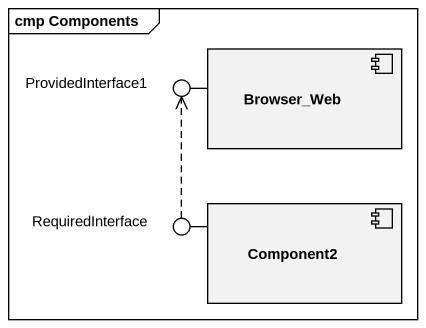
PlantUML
@startuml
mainframe cmp Components
() ProvidedInterface1
component Browser_Web
() RequiredInterface
component Component2
Browser_Web -left- ProvidedInterface1
Component2 -left- RequiredInterface
RequiredInterface .up.> ProvidedInterface1
@enduml
